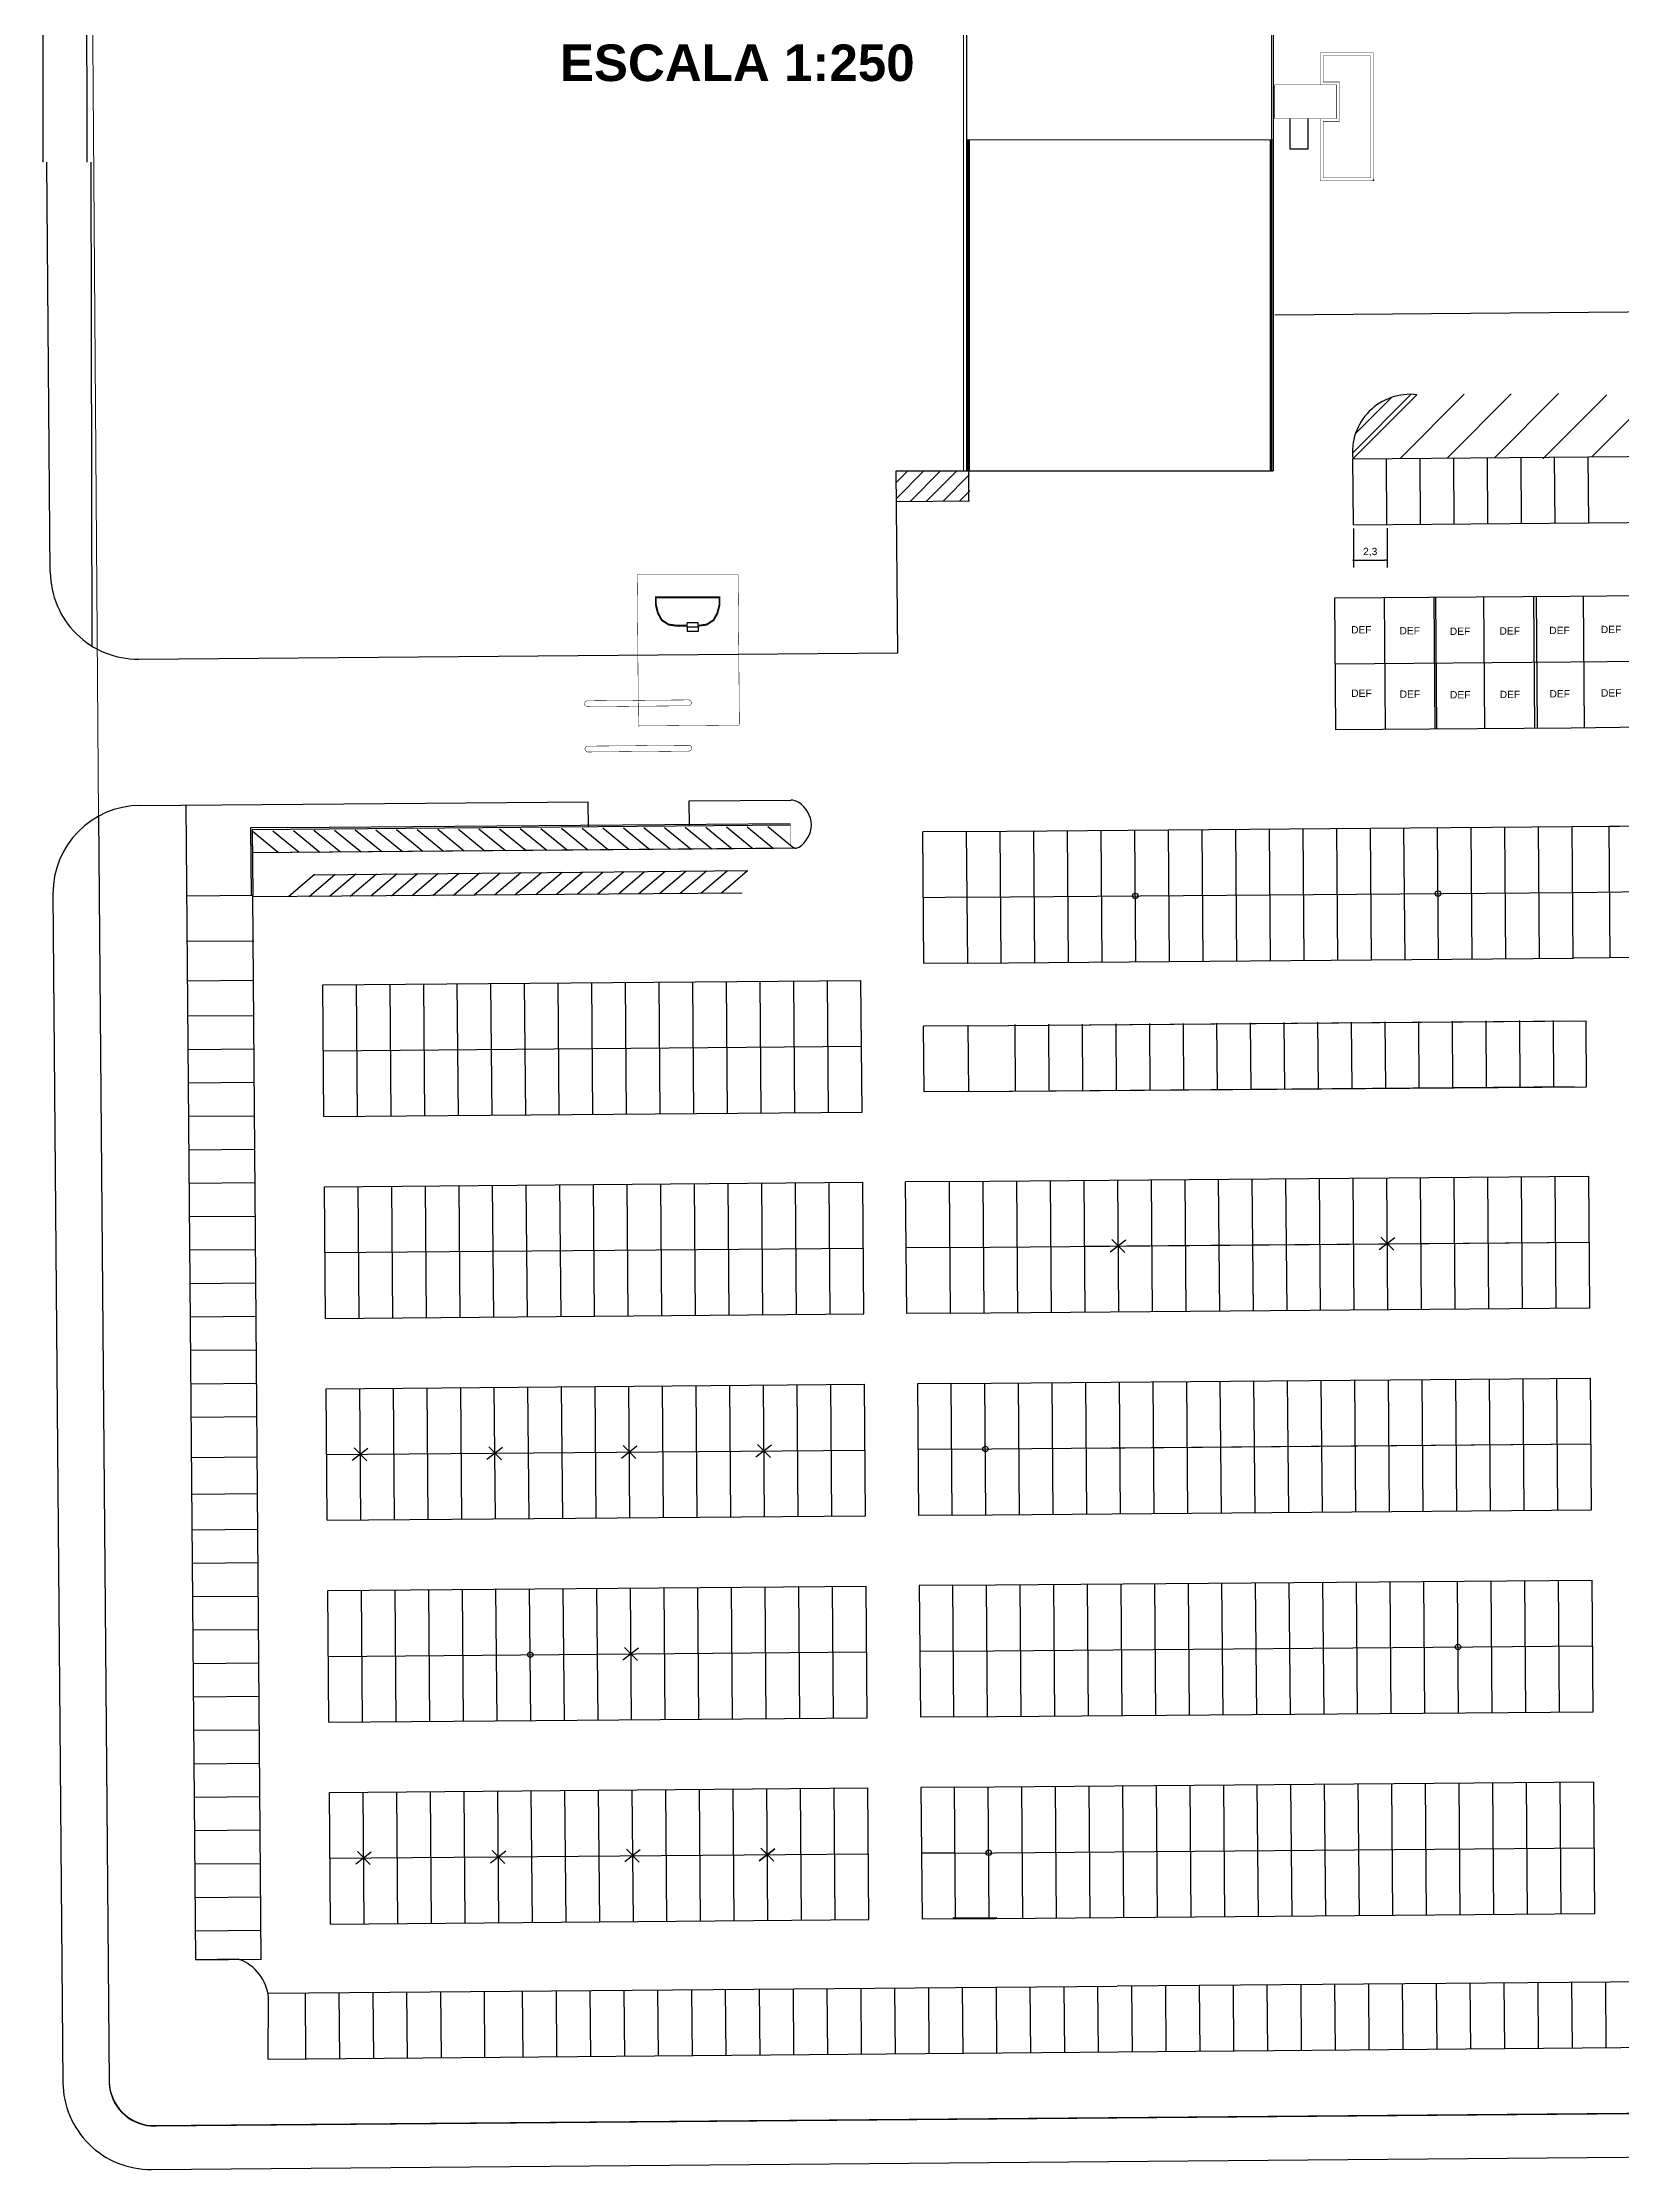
# Model space of a CAD drawing. Header units: metres. Extents: x -331 to 2982, y 362 to 2539.
# Drawn here: x 735.4 to 843.4, y 757.8 to 903.2 of the extents above; entities that cross this region are included whole.
import ezdxf

# ---------------------------------------------------------------- set-up
doc = ezdxf.new("R2010")
doc.units = ezdxf.units.M
doc.layers.get('0').update_dxf_attribs({"color": 251})
doc.layers.get('Defpoints').update_dxf_attribs({"color": 251})
doc.layers.add('Pis', color=251, linetype='Continuous')
doc.styles.get("Standard").update_dxf_attribs({"font": 'arial.ttf', "height": 0.3})
doc.styles.add('X3G_ENTITY_14214402', font='arialbd.ttf', dxfattribs={"height": 2.5})
doc.dimstyles.new('1_100', dxfattribs={"dimtxt": 0.25, "dimasz": 0.15, "dimexe": 0.5, "dimexo": 0.25, "dimgap": 0.25, "dimtad": 1, "dimtxsty": 'Standard', "dimblk": 'DOT', "dimcen": 0.15, "dimadec": 0, "dimazin": 0, "dimtfac": 1, "dimtmove": 0, "dimatfit": 3, "dimfxl": 1, "dimarcsym": 0})
pattern_1 = [(45, (-396.0037, 7.7867), (-0.561266, 0.561266), [])]

# ---------------------------------------------------------------- blocks, each defined once
blk = doc.blocks.new('SIMB5')
at = {"color": 0}
blk.add_point((0, 0), dxfattribs=at)
for tag in ['COTA', 'PONTO', 'DESC']:
    blk.add_attdef(tag, (0, 0), '', height=1)
blk = doc.blocks.new('_Dot')
at = {"color": 0, "linetype": 'ByBlock', "lineweight": -2}
blk.add_line((-0.5, 0), (-1, 0), dxfattribs=at)
at = {"color": 0, "linetype": 'ByBlock', "const_width": 0.5}
blk.add_lwpolyline([(-0.25, 0, 1), (0.25, 0, 1)], format="xyb", close=True, dxfattribs=at)
blk = doc.blocks.new('*D205')
at = {"layer": 'Defpoints', "color": 0, "transparency": 16777216}
for p in [(825.03, 870.25), (827.33, 870.27), (827.33, 867.83)]:
    blk.add_point(p, dxfattribs=at)
at = {"layer": 'Pis', "color": 0, "lineweight": -2, "transparency": 16777216}
for p, q in [((825.03, 870), (825.03, 867.33)), ((827.33, 870.02), (827.33, 867.33)), ((825.18, 867.83), (827.18, 867.83))]:
    blk.add_line(p, q, dxfattribs=at)
at = {"layer": 'Pis', "color": 0, "lineweight": -2, "transparency": 16777216, "xscale": 0.15, "yscale": 0.15, "zscale": 0.15, "rotation": 180}
blk.add_blockref('_Dot', (825.03, 867.83), dxfattribs=at)
at = {"layer": 'Pis', "color": 0, "lineweight": -2, "transparency": 16777216, "xscale": 0.15, "yscale": 0.15, "zscale": 0.15}
blk.add_blockref('_Dot', (827.33, 867.83), dxfattribs=at)
at = {"layer": 'Pis', "color": 0, "transparency": 16777216, "insert": (826.18, 868.38), "char_height": 0.5, "attachment_point": 5}
blk.add_mtext('2,3', dxfattribs=at)

msp = doc.modelspace()

# ---------------------------------------------------------------- hatches: boundary and pattern name
at = {"layer": 'Pis'}
h = msp.add_hatch(dxfattribs=at)
h.set_pattern_fill('ANSI31', color=256, scale=0.25)
h.set_pattern_definition(pattern_1)
h.paths.add_polyline_path([(829.365, 879.143, 0.4838632), (824.989, 874.751)])
h.paths.add_polyline_path([(883.848, 879.659), (877.798, 879.659), (877.798, 875.197), (879.416, 875.21)])
h.paths.add_polyline_path([(912.287, 875.484, 0.4212793), (909.864, 879.876), (905.487, 875.484)])
h = msp.add_hatch(dxfattribs=at)
h.set_pattern_fill('ANSI31', color=256, scale=0.25)
h.set_pattern_definition(pattern_1)
h.paths.add_polyline_path([(798.804, 871.886), (798.788, 873.934), (796.553, 873.934), (793.777, 873.911), (793.794, 871.844)])

# ---------------------------------------------------------------- linework, layer by layer
at = {"lineweight": 0}
for p, q in [((820.71, 895.926, 0), (820.71, 898.026)), ((821.91, 898.026, 0), (821.91, 895.926, 0)), ((821.91, 895.926, 0), (820.71, 895.926, 0)), ((821.91, 895.926, 0), (820.71, 895.926, 0)), ((821.91, 895.926, 0), (820.71, 895.926, 0))]:
    msp.add_line(p, q, dxfattribs=at)
msp.add_lwpolyline([(738.53, 946.811), (739.233, 850.325), (739.233, 850.325), (739.954, 763.752, 0.3769496), (742.823, 760.776), (890.764, 762.008, 0.3762131), (924.793, 803.353), (923.977, 997.797, 0.4142217)], format="xyb", dxfattribs=at)
msp.add_lwpolyline([(798.369, 906.076), (798.369, 873.934), (819.434, 873.934), (819.434, 906.076)], dxfattribs=at)
at = {"layer": 'Pis'}
for p, q in [((735.406, 925.584), (735.43, 899.936)), ((738.286, 925.585), (738.425, 900.049)), ((798.569, 904.286), (798.569, 873.934)), ((819.539, 904.286), (819.539, 873.934)), ((738.425, 900.049), (738.425, 900.049)), ((738.425, 900.049), (738.433, 895.048)), ((735.43, 899.936), (735.433, 895.048)), ((820.71, 895.926, 0), (820.71, 898.026)), ((821.91, 898.026, 0), (821.91, 895.926, 0)), ((798.669, 896.544), (798.669, 873.934)), ((798.669, 896.544), (798.669, 873.934)), ((798.669, 896.544), (798.669, 873.934)), ((798.769, 896.544), (798.769, 873.934)), ((798.769, 896.544), (798.769, 873.934)), ((798.769, 896.544), (798.769, 873.934)), ((819.339, 896.564), (819.339, 873.934)), ((819.339, 896.564), (819.339, 873.934)), ((819.339, 896.564), (819.339, 873.934)), ((819.439, 896.564), (819.439, 873.934)), ((819.439, 896.564), (819.439, 873.934)), ((819.439, 896.564), (819.439, 873.934)), ((821.91, 895.926, 0), (820.71, 895.926, 0)), ((821.91, 895.926, 0), (820.71, 895.926, 0)), ((821.91, 895.926, 0), (820.71, 895.926, 0)), ((735.938, 867.014), (735.704, 895.048)), ((735.938, 867.014), (735.704, 895.048)), ((738.792, 861.955), (738.722, 895.048)), ((738.792, 861.955), (738.722, 895.048)), ((819.65, 884.603), (919.704, 885.436)), ((819.65, 884.603), (919.704, 885.436)), ((824.989, 874.751), (829.365, 879.143)), ((828.215, 874.778), (832.592, 879.17)), ((831.442, 874.805), (835.819, 879.196)), ((834.669, 874.832), (839.046, 879.223)), ((837.989, 874.751), (842.365, 879.143)), ((841.324, 874.887), (845.701, 879.279)), ((793.77, 873.911), (798.769, 873.953)), ((793.881, 861.497), (793.777, 873.934)), ((793.777, 873.934), (819.539, 873.934)), ((793.881, 861.497), (793.777, 873.934)), ((793.777, 873.934), (819.539, 873.934)), ((798.742, 871.874), (798.742, 873.957)), ((824.989, 874.751), (861.787, 875.058)), ((825.026, 870.251), (824.989, 874.751)), ((824.989, 873.691), (824.989, 874.751)), ((827.326, 870.27), (827.289, 874.77)), ((829.626, 870.29), (829.588, 874.789)), ((831.926, 870.309), (831.888, 874.809)), ((834.226, 870.328), (834.188, 874.828)), ((836.526, 870.347), (836.488, 874.847)), ((838.826, 870.366), (838.788, 874.866)), ((841.126, 870.385), (841.088, 874.885)), ((793.787, 871.844), (798.787, 871.886)), ((825.026, 870.251), (861.825, 870.558)), ((823.756, 865.246), (839.855, 865.38)), ((823.756, 865.246), (839.855, 865.38)), ((823.826, 856.232), (823.756, 865.246)), ((823.826, 856.232), (823.756, 865.246)), ((827.225, 856.258), (827.156, 865.272)), ((830.625, 856.284), (830.556, 865.299)), ((830.725, 856.285), (830.656, 865.289)), ((834.025, 856.31), (833.956, 865.325)), ((837.425, 856.337), (837.355, 865.351)), ((837.625, 856.338), (837.556, 865.342)), ((839.855, 865.38), (844.85, 865.422)), ((839.855, 865.38), (844.85, 865.422)), ((840.825, 856.363), (840.755, 865.378)), ((780.239, 863.549), (779.489, 863.549)), ((779.489, 863.373), (779.489, 863.549)), ((780.239, 863.549), (779.489, 863.549)), ((779.489, 863.373), (779.489, 863.549)), ((779.489, 863.249), (779.489, 863.323)), ((779.489, 863.249), (779.489, 863.323)), ((780.239, 863.249), (779.489, 863.249)), ((780.239, 863.249), (779.489, 863.249)), ((779.489, 863.249), (779.489, 862.949)), ((780.239, 863.249), (779.489, 863.249)), ((780.239, 863.249), (779.489, 863.249)), ((779.489, 863.249), (779.489, 862.949)), ((780.239, 862.949), (779.489, 862.949)), ((780.239, 862.949), (779.489, 862.949)), ((780.239, 863.373), (780.239, 863.549)), ((780.239, 863.373), (780.239, 863.549)), ((780.239, 863.249), (780.239, 863.323)), ((780.239, 863.249), (780.239, 863.323)), ((780.239, 863.249), (780.239, 862.949)), ((780.239, 863.249), (780.239, 862.949)), ((741.987, 861.065), (793.881, 861.497)), ((741.987, 861.065), (793.881, 861.497)), ((823.791, 860.746), (839.89, 860.88)), ((823.791, 860.746), (839.89, 860.88)), ((839.89, 860.88), (844.887, 860.922)), ((839.89, 860.88), (844.887, 860.922)), ((823.825, 856.246), (839.925, 856.381)), ((823.825, 856.246), (839.925, 856.381)), ((844.925, 856.422), (839.925, 856.356)), ((844.925, 856.422), (839.925, 856.356)), ((742.071, 851.065), (772.722, 851.32)), ((742.071, 851.065), (772.722, 851.32)), ((745.881, 772.16), (745.223, 851.091)), ((772.736, 849.621), (772.722, 851.32)), ((772.736, 849.621), (772.722, 851.32)), ((779.622, 851.378), (786.566, 851.428)), ((779.622, 851.378), (786.566, 851.428)), ((779.636, 849.679), (779.622, 851.378)), ((779.636, 849.679), (779.622, 851.378)), ((739.233, 850.325), (739.954, 763.752)), ((739.233, 850.325), (739.954, 763.752)), ((752.136, 849.55), (749.636, 849.529)), ((752.136, 849.55), (749.636, 849.529)), ((749.636, 849.529), (749.675, 844.928)), ((749.636, 849.529), (749.675, 844.928)), ((749.737, 849.43), (786.536, 849.736)), ((749.737, 849.43), (786.536, 849.736)), ((749.737, 849.43), (749.775, 844.929)), ((749.737, 849.43), (749.775, 844.929)), ((749.737, 849.33), (751.548, 847.849)), ((749.737, 849.33), (751.548, 847.849)), ((749.737, 849.33), (751.548, 847.849)), ((749.737, 849.33), (751.548, 847.849)), ((751.147, 849.341), (752.958, 847.861)), ((751.147, 849.341), (752.958, 847.861)), ((751.147, 849.341), (752.958, 847.861)), ((751.147, 849.341), (752.958, 847.861)), ((752.136, 849.55), (786.531, 849.836)), ((752.136, 849.55), (786.531, 849.836)), ((752.557, 849.353), (754.368, 847.873)), ((752.557, 849.353), (754.368, 847.873)), ((752.557, 849.353), (754.368, 847.873)), ((752.557, 849.353), (754.368, 847.873)), ((753.966, 849.365), (755.778, 847.885)), ((753.966, 849.365), (755.778, 847.885)), ((753.966, 849.365), (755.778, 847.885)), ((753.966, 849.365), (755.778, 847.885)), ((755.376, 849.377), (757.188, 847.897)), ((755.376, 849.377), (757.188, 847.897)), ((755.376, 849.377), (757.188, 847.897)), ((755.376, 849.377), (757.188, 847.897)), ((756.786, 849.388), (758.598, 847.908)), ((756.786, 849.388), (758.598, 847.908)), ((756.786, 849.388), (758.598, 847.908)), ((756.786, 849.388), (758.598, 847.908)), ((758.196, 849.4), (760.008, 847.92)), ((758.196, 849.4), (760.008, 847.92)), ((758.196, 849.4), (760.008, 847.92)), ((758.196, 849.4), (760.008, 847.92)), ((759.606, 849.412), (761.418, 847.932)), ((759.606, 849.412), (761.418, 847.932)), ((759.606, 849.412), (761.418, 847.932)), ((759.606, 849.412), (761.418, 847.932)), ((761.016, 849.424), (762.828, 847.944)), ((761.016, 849.424), (762.828, 847.944)), ((761.016, 849.424), (762.828, 847.944)), ((761.016, 849.424), (762.828, 847.944)), ((762.426, 849.435), (764.238, 847.955)), ((762.426, 849.435), (764.238, 847.955)), ((762.426, 849.435), (764.238, 847.955)), ((762.426, 849.435), (764.238, 847.955)), ((763.836, 849.447), (765.648, 847.967)), ((763.836, 849.447), (765.648, 847.967)), ((763.836, 849.447), (765.648, 847.967)), ((763.836, 849.447), (765.648, 847.967)), ((765.246, 849.459), (767.058, 847.979)), ((765.246, 849.459), (767.058, 847.979)), ((765.246, 849.459), (767.058, 847.979)), ((765.246, 849.459), (767.058, 847.979)), ((766.656, 849.471), (768.468, 847.991)), ((766.656, 849.471), (768.468, 847.991)), ((766.656, 849.471), (768.468, 847.991)), ((766.656, 849.471), (768.468, 847.991)), ((768.066, 849.483), (769.878, 848.002)), ((768.066, 849.483), (769.878, 848.002)), ((768.066, 849.483), (769.878, 848.002)), ((768.066, 849.483), (769.878, 848.002)), ((769.476, 849.494), (771.288, 848.014)), ((769.476, 849.494), (771.288, 848.014)), ((769.476, 849.494), (771.288, 848.014)), ((769.476, 849.494), (771.288, 848.014)), ((770.886, 849.506), (772.698, 848.026)), ((770.886, 849.506), (772.698, 848.026)), ((770.886, 849.506), (772.698, 848.026)), ((770.886, 849.506), (772.698, 848.026)), ((772.296, 849.518), (774.108, 848.038)), ((772.296, 849.518), (774.108, 848.038)), ((772.296, 849.518), (774.108, 848.038)), ((772.296, 849.518), (774.108, 848.038)), ((773.706, 849.53), (775.518, 848.049)), ((773.706, 849.53), (775.518, 848.049)), ((773.706, 849.53), (775.518, 848.049)), ((773.706, 849.53), (775.518, 848.049)), ((775.116, 849.541), (776.928, 848.061)), ((775.116, 849.541), (776.928, 848.061)), ((775.116, 849.541), (776.928, 848.061)), ((775.116, 849.541), (776.928, 848.061)), ((776.526, 849.553), (778.338, 848.073)), ((776.526, 849.553), (778.338, 848.073)), ((776.526, 849.553), (778.338, 848.073)), ((776.526, 849.553), (778.338, 848.073)), ((777.936, 849.565), (779.747, 848.085)), ((777.936, 849.565), (779.747, 848.085)), ((777.936, 849.565), (779.747, 848.085)), ((777.936, 849.565), (779.747, 848.085)), ((779.346, 849.577), (781.157, 848.096)), ((779.346, 849.577), (781.157, 848.096)), ((779.346, 849.577), (781.157, 848.096)), ((779.346, 849.577), (781.157, 848.096)), ((780.756, 849.588), (782.567, 848.108)), ((780.756, 849.588), (782.567, 848.108)), ((780.756, 849.588), (782.567, 848.108)), ((780.756, 849.588), (782.567, 848.108)), ((782.166, 849.6), (783.977, 848.12)), ((782.166, 849.6), (783.977, 848.12)), ((782.166, 849.6), (783.977, 848.12)), ((782.166, 849.6), (783.977, 848.12)), ((783.575, 849.612), (785.387, 848.132)), ((783.575, 849.612), (785.387, 848.132)), ((783.575, 849.612), (785.387, 848.132)), ((783.575, 849.612), (785.387, 848.132)), ((784.985, 849.624), (786.547, 848.349)), ((784.985, 849.624), (786.547, 848.349)), ((798.588, 849.286), (795.588, 849.261)), ((798.588, 849.286), (795.588, 849.261)), ((795.658, 840.261), (795.588, 849.261)), ((795.658, 840.261), (795.588, 849.261)), ((798.588, 849.286), (839.987, 849.625)), ((798.588, 849.286), (839.987, 849.625)), ((798.658, 840.286), (798.588, 849.286)), ((798.658, 840.286), (798.588, 849.286)), ((800.958, 840.305), (800.888, 849.302)), ((800.958, 840.305), (800.888, 849.302)), ((803.257, 840.324), (803.188, 849.32)), ((803.257, 840.324), (803.188, 849.32)), ((805.557, 840.334), (805.488, 849.338)), ((805.557, 840.334), (805.488, 849.338)), ((807.857, 840.352), (807.788, 849.356)), ((807.857, 840.352), (807.788, 849.356)), ((810.157, 840.37), (810.088, 849.373)), ((810.157, 840.37), (810.088, 849.373)), ((812.457, 840.388), (812.388, 849.391)), ((812.457, 840.388), (812.388, 849.391)), ((814.757, 840.405), (814.687, 849.409)), ((814.757, 840.405), (814.687, 849.409)), ((817.057, 840.423), (816.987, 849.427)), ((817.057, 840.423), (816.987, 849.427)), ((819.357, 840.441), (819.287, 849.445)), ((819.357, 840.441), (819.287, 849.445)), ((821.657, 840.459), (821.587, 849.462)), ((821.657, 840.459), (821.587, 849.462)), ((823.957, 840.477), (823.887, 849.48)), ((823.957, 840.477), (823.887, 849.48)), ((826.257, 840.494), (826.187, 849.498)), ((826.257, 840.494), (826.187, 849.498)), ((828.557, 840.512), (828.487, 849.516)), ((828.557, 840.512), (828.487, 849.516)), ((830.857, 840.53), (830.787, 849.554)), ((830.857, 840.53), (830.787, 849.554)), ((830.857, 840.53), (830.787, 849.534)), ((830.857, 840.53), (830.787, 849.534)), ((833.157, 840.548), (833.087, 849.572)), ((833.157, 840.548), (833.087, 849.572)), ((835.457, 840.566), (835.387, 849.59)), ((835.457, 840.566), (835.387, 849.59)), ((837.756, 840.583), (837.687, 849.608)), ((837.756, 840.583), (837.687, 849.608)), ((839.987, 849.625), (856.486, 849.761)), ((839.987, 849.625), (844.981, 849.672)), ((840.056, 840.601), (839.987, 849.625)), ((840.056, 840.601), (839.987, 849.625)), ((842.484, 849.649), (842.569, 840.649)), ((842.484, 849.649), (842.569, 840.649)), ((786.805, 848.138), (749.747, 847.834)), ((786.805, 848.138), (749.747, 847.834)), ((785.391, 848.126), (749.747, 847.834)), ((785.391, 848.126), (749.747, 847.834)), ((786.547, 848.349), (786.805, 848.138)), ((786.547, 848.349), (786.805, 848.138)), ((786.859, 848.139), (786.805, 848.138)), ((786.859, 848.139), (786.805, 848.138)), ((752.216, 844.838), (754.004, 846.363)), ((752.216, 844.838), (754.004, 846.363)), ((752.216, 844.838), (754.004, 846.363)), ((752.216, 844.838), (754.004, 846.363)), ((753.626, 844.85), (755.413, 846.375)), ((753.626, 844.85), (755.413, 846.375)), ((753.626, 844.85), (755.413, 846.375)), ((753.626, 844.85), (755.413, 846.375)), ((754.002, 846.33), (783.612, 846.61)), ((755.036, 844.862), (756.823, 846.387)), ((755.036, 844.862), (756.823, 846.387)), ((755.036, 844.862), (756.823, 846.387)), ((755.036, 844.862), (756.823, 846.387)), ((756.446, 844.873), (758.233, 846.398)), ((756.446, 844.873), (758.233, 846.398)), ((756.446, 844.873), (758.233, 846.398)), ((756.446, 844.873), (758.233, 846.398)), ((757.856, 844.885), (759.643, 846.41)), ((757.856, 844.885), (759.643, 846.41)), ((757.856, 844.885), (759.643, 846.41)), ((757.856, 844.885), (759.643, 846.41)), ((759.266, 844.897), (761.053, 846.422)), ((759.266, 844.897), (761.053, 846.422)), ((759.266, 844.897), (761.053, 846.422)), ((759.266, 844.897), (761.053, 846.422)), ((760.676, 844.909), (762.463, 846.434)), ((760.676, 844.909), (762.463, 846.434)), ((760.676, 844.909), (762.463, 846.434)), ((760.676, 844.909), (762.463, 846.434)), ((762.086, 844.92), (763.873, 846.445)), ((762.086, 844.92), (763.873, 846.445)), ((762.086, 844.92), (763.873, 846.445)), ((762.086, 844.92), (763.873, 846.445)), ((763.496, 844.932), (765.283, 846.457)), ((763.496, 844.932), (765.283, 846.457)), ((763.496, 844.932), (765.283, 846.457)), ((763.496, 844.932), (765.283, 846.457)), ((764.906, 844.944), (766.693, 846.469)), ((764.906, 844.944), (766.693, 846.469)), ((764.906, 844.944), (766.693, 846.469)), ((764.906, 844.944), (766.693, 846.469)), ((766.316, 844.956), (768.103, 846.481)), ((766.316, 844.956), (768.103, 846.481)), ((766.316, 844.956), (768.103, 846.481)), ((766.316, 844.956), (768.103, 846.481)), ((767.726, 844.968), (769.513, 846.492)), ((767.726, 844.968), (769.513, 846.492)), ((767.726, 844.968), (769.513, 846.492)), ((767.726, 844.968), (769.513, 846.492)), ((769.136, 844.979), (770.923, 846.504)), ((769.136, 844.979), (770.923, 846.504)), ((769.136, 844.979), (770.923, 846.504)), ((769.136, 844.979), (770.923, 846.504)), ((770.546, 844.991), (772.333, 846.516)), ((770.546, 844.991), (772.333, 846.516)), ((770.546, 844.991), (772.333, 846.516)), ((770.546, 844.991), (772.333, 846.516)), ((771.955, 845.003), (773.743, 846.528)), ((771.955, 845.003), (773.743, 846.528)), ((771.955, 845.003), (773.743, 846.528)), ((771.955, 845.003), (773.743, 846.528)), ((773.365, 845.015), (775.153, 846.539)), ((773.365, 845.015), (775.153, 846.539)), ((773.365, 845.015), (775.153, 846.539)), ((773.365, 845.015), (775.153, 846.539)), ((774.775, 845.026), (776.563, 846.551)), ((774.775, 845.026), (776.563, 846.551)), ((774.775, 845.026), (776.563, 846.551)), ((774.775, 845.026), (776.563, 846.551)), ((776.185, 845.038), (777.973, 846.563)), ((776.185, 845.038), (777.973, 846.563)), ((776.185, 845.038), (777.973, 846.563)), ((776.185, 845.038), (777.973, 846.563)), ((777.595, 845.05), (779.383, 846.575)), ((777.595, 845.05), (779.383, 846.575)), ((777.595, 845.05), (779.383, 846.575)), ((777.595, 845.05), (779.383, 846.575)), ((779.005, 845.062), (780.793, 846.587)), ((779.005, 845.062), (780.793, 846.587)), ((779.005, 845.062), (780.793, 846.587)), ((779.005, 845.062), (780.793, 846.587)), ((780.415, 845.073), (782.203, 846.598)), ((780.415, 845.073), (782.203, 846.598)), ((780.415, 845.073), (782.203, 846.598)), ((780.415, 845.073), (782.203, 846.598)), ((781.825, 845.085), (783.612, 846.61)), ((781.825, 845.085), (783.612, 846.61)), ((781.825, 845.085), (783.612, 846.61)), ((781.825, 845.085), (783.612, 846.61)), ((736.121, 845.015), (736.798, 763.778)), ((736.121, 845.015), (736.798, 763.778)), ((745.275, 844.892), (749.775, 844.93)), ((745.275, 844.892), (749.775, 844.93)), ((749.774, 844.83), (783.235, 845.097)), ((750.365, 772.197), (749.775, 844.929)), ((798.623, 844.786), (795.623, 844.761)), ((798.623, 844.786), (795.623, 844.761)), ((798.623, 844.786), (840.021, 845.125)), ((798.623, 844.786), (840.021, 845.125)), ((840.021, 845.125), (845.021, 845.173)), ((840.021, 845.125), (845.021, 845.173)), ((745.331, 841.779), (749.842, 841.816)), ((798.658, 840.286), (840.056, 840.626)), ((798.658, 840.286), (840.056, 840.626)), ((845.056, 840.673), (840.056, 840.626)), ((845.056, 840.673), (840.056, 840.626)), ((745.313, 839.074), (749.813, 839.112)), ((754.565, 838.798), (791.364, 839.105)), ((766.14, 829.895), (766.065, 838.894)), ((768.439, 829.914), (768.364, 838.913)), ((770.739, 829.933), (770.664, 838.933)), ((773.039, 829.952), (772.964, 838.952)), ((775.339, 829.971), (775.264, 838.971)), ((777.639, 829.99), (777.564, 838.99)), ((779.939, 830.01), (779.864, 839.009)), ((782.239, 830.029), (782.164, 839.028)), ((784.539, 830.048), (784.464, 839.048)), ((786.839, 830.067), (786.764, 839.067)), ((789.139, 830.086), (789.064, 839.086)), ((791.439, 830.105), (791.364, 839.105)), ((798.658, 840.286), (795.658, 840.261)), ((798.658, 840.286), (795.658, 840.261)), ((754.64, 829.799), (754.565, 838.798)), ((756.94, 829.818), (756.865, 838.818)), ((759.24, 829.837), (759.165, 838.837)), ((761.54, 829.856), (761.465, 838.856)), ((763.84, 829.875), (763.765, 838.875)), ((745.332, 836.673), (749.832, 836.71)), ((798.639, 836.006), (795.639, 835.981)), ((795.674, 831.481), (795.639, 835.981)), ((798.695, 836.004), (795.695, 835.979)), ((798.639, 836.006), (840.934, 836.345)), ((798.695, 836.004), (840.092, 836.344)), ((798.73, 831.504), (798.695, 836.004)), ((801.937, 831.576), (801.902, 836.085)), ((804.237, 831.594), (804.202, 836.104)), ((806.537, 831.611), (806.502, 836.123)), ((806.537, 831.603), (806.502, 836.111)), ((808.837, 831.621), (808.802, 836.13)), ((811.137, 831.639), (811.102, 836.149)), ((813.437, 831.657), (813.402, 836.168)), ((815.737, 831.674), (815.702, 836.187)), ((818.037, 831.692), (818.002, 836.206)), ((820.337, 831.71), (820.302, 836.225)), ((822.637, 831.728), (822.602, 836.243)), ((824.937, 831.746), (824.902, 836.262)), ((827.236, 831.763), (827.202, 836.281)), ((829.536, 831.781), (829.501, 836.3)), ((831.836, 831.799), (831.801, 836.319)), ((831.836, 831.799), (831.801, 836.319)), ((834.136, 831.817), (834.101, 836.338)), ((836.436, 831.835), (836.401, 836.357)), ((838.736, 831.852), (838.701, 836.376)), ((840.971, 831.821), (840.934, 836.321)), ((754.602, 834.299), (791.401, 834.605)), ((745.351, 834.388), (749.851, 834.425)), ((745.37, 832.103), (749.87, 832.14)), ((798.674, 831.506), (840.971, 831.821)), ((798.73, 831.504), (840.129, 831.844)), ((798.674, 831.506), (795.674, 831.481)), ((798.689, 831.513), (795.689, 831.488)), ((798.73, 831.504), (795.73, 831.479)), ((745.389, 829.818), (749.889, 829.855)), ((754.64, 829.799), (791.439, 830.105)), ((745.408, 827.533), (749.908, 827.57)), ((745.427, 825.248), (749.927, 825.286)), ((754.68, 824.999), (791.479, 825.306)), ((754.755, 815.999), (754.68, 824.999)), ((757.055, 816.018), (756.98, 825.018)), ((759.355, 816.038), (759.28, 825.037)), ((761.655, 816.057), (761.58, 825.056)), ((763.955, 816.076), (763.88, 825.076)), ((766.254, 816.095), (766.18, 825.095)), ((768.554, 816.114), (768.479, 825.114)), ((770.854, 816.133), (770.779, 825.133)), ((773.154, 816.153), (773.079, 825.152)), ((775.454, 816.172), (775.379, 825.171)), ((777.754, 816.191), (777.679, 825.191)), ((780.054, 816.21), (779.979, 825.21)), ((782.354, 816.229), (782.279, 825.229)), ((784.654, 816.248), (784.579, 825.248)), ((786.954, 816.267), (786.879, 825.267)), ((789.254, 816.287), (789.179, 825.286)), ((791.554, 816.306), (791.479, 825.306)), ((797.416, 825.355), (794.416, 825.33)), ((794.491, 816.33), (794.416, 825.33)), ((797.416, 825.355), (841.115, 825.719)), ((797.491, 816.355), (797.416, 825.355)), ((799.791, 816.374), (799.716, 825.374)), ((802.091, 816.394), (802.016, 825.393)), ((804.391, 816.413), (804.316, 825.412)), ((806.691, 816.432), (806.616, 825.432)), ((808.991, 816.451), (808.916, 825.451)), ((811.291, 816.47), (811.216, 825.47)), ((813.591, 816.489), (813.516, 825.489)), ((815.891, 816.509), (815.816, 825.508)), ((818.19, 816.528), (818.115, 825.527)), ((820.49, 816.547), (820.415, 825.547)), ((822.79, 816.566), (822.715, 825.566)), ((825.09, 816.585), (825.015, 825.585)), ((827.39, 816.604), (827.315, 825.604)), ((829.69, 816.624), (829.615, 825.623)), ((831.99, 816.643), (831.915, 825.642)), ((834.29, 816.662), (834.215, 825.662)), ((836.59, 816.681), (836.515, 825.681)), ((838.89, 816.7), (838.815, 825.7)), ((841.19, 816.719), (841.115, 825.719)), ((745.446, 822.963), (749.946, 823.001)), ((827.857, 821.504), (826.796, 820.682)), ((826.912, 821.552), (827.789, 820.661)), ((745.465, 820.678), (749.965, 820.716)), ((754.717, 820.499), (791.516, 820.806)), ((797.454, 820.855), (794.454, 820.83)), ((797.454, 820.855), (841.152, 821.219)), ((806.653, 820.932), (841.152, 821.219)), ((809.463, 821.347), (808.403, 820.524)), ((808.519, 821.395), (809.395, 820.504)), ((745.484, 818.393), (749.984, 818.431)), ((745.503, 816.108), (750.003, 816.146)), ((754.755, 815.999), (791.554, 816.306)), ((797.491, 816.355), (794.491, 816.33)), ((797.491, 816.355), (841.19, 816.719)), ((745.522, 813.823), (750.022, 813.861)), ((745.541, 811.538), (750.041, 811.576)), ((754.795, 811.199), (791.594, 811.506)), ((764.07, 802.276), (763.995, 811.276)), ((766.369, 802.296), (766.294, 811.295)), ((768.669, 802.315), (768.594, 811.314)), ((770.969, 802.334), (770.894, 811.334)), ((773.269, 802.353), (773.194, 811.353)), ((775.569, 802.372), (775.494, 811.372)), ((777.869, 802.391), (777.794, 811.391)), ((780.169, 802.41), (780.094, 811.41)), ((782.469, 802.43), (782.394, 811.429)), ((784.769, 802.449), (784.694, 811.448)), ((787.069, 802.468), (786.994, 811.468)), ((789.369, 802.487), (789.294, 811.487)), ((791.669, 802.506), (791.594, 811.506)), ((797.531, 811.555), (795.231, 811.536)), ((795.231, 811.536), (795.306, 802.537)), ((797.531, 811.555), (841.23, 811.92)), ((797.606, 802.556), (797.531, 811.555)), ((799.906, 802.575), (799.831, 811.575)), ((802.206, 802.594), (802.131, 811.594)), ((804.506, 802.613), (804.431, 811.613)), ((806.806, 802.632), (806.731, 811.632)), ((809.106, 802.652), (809.031, 811.651)), ((811.406, 802.671), (811.331, 811.67)), ((813.706, 802.69), (813.631, 811.69)), ((816.005, 802.709), (815.931, 811.709)), ((818.305, 802.728), (818.23, 811.728)), ((820.605, 802.747), (820.53, 811.747)), ((822.905, 802.767), (822.83, 811.766)), ((825.205, 802.786), (825.13, 811.785)), ((827.505, 802.805), (827.43, 811.805)), ((829.805, 802.824), (829.73, 811.824)), ((832.105, 802.843), (832.03, 811.843)), ((834.405, 802.862), (834.33, 811.862)), ((836.705, 802.882), (836.63, 811.881)), ((839.005, 802.901), (838.93, 811.9)), ((841.305, 802.92), (841.23, 811.92)), ((754.87, 802.2), (754.795, 811.199)), ((757.17, 802.219), (757.095, 811.219)), ((759.47, 802.238), (759.395, 811.238)), ((761.77, 802.257), (761.695, 811.257)), ((745.56, 809.254), (750.06, 809.291)), ((754.832, 806.7), (791.631, 807.006)), ((757.647, 807.102), (756.586, 806.28)), ((756.702, 807.15), (757.579, 806.259)), ((766.852, 807.18), (765.792, 806.358)), ((765.908, 807.229), (766.784, 806.337)), ((776.04, 807.259), (774.98, 806.437)), ((775.096, 807.308), (775.972, 806.416)), ((785.24, 807.336), (784.179, 806.514)), ((784.295, 807.384), (785.172, 806.493)), ((797.569, 807.056), (795.269, 807.036)), ((797.569, 807.056), (841.267, 807.42)), ((806.768, 807.132), (841.267, 807.42)), ((745.579, 806.503), (750.079, 806.54)), ((745.617, 803.991), (750.117, 804.028)), ((797.606, 802.556), (795.306, 802.537)), ((797.606, 802.556), (841.305, 802.92)), ((745.623, 801.558), (750.123, 801.596)), ((754.87, 802.2), (791.669, 802.506)), ((745.642, 799.273), (750.142, 799.311)), ((745.661, 796.989), (750.161, 797.026)), ((754.91, 797.4), (791.709, 797.706)), ((754.985, 788.4), (754.91, 797.4)), ((757.285, 788.419), (757.21, 797.419)), ((759.585, 788.438), (759.51, 797.438)), ((761.885, 788.458), (761.81, 797.457)), ((764.185, 788.477), (764.11, 797.477)), ((766.484, 788.496), (766.409, 797.496)), ((768.784, 788.515), (768.709, 797.515)), ((771.084, 788.534), (771.009, 797.534)), ((773.384, 788.553), (773.309, 797.553)), ((775.684, 788.573), (775.609, 797.572)), ((777.984, 788.592), (777.909, 797.591)), ((780.284, 788.611), (780.209, 797.611)), ((782.584, 788.63), (782.509, 797.63)), ((784.884, 788.649), (784.809, 797.649)), ((787.184, 788.668), (787.109, 797.668)), ((789.484, 788.688), (789.409, 797.687)), ((791.784, 788.707), (791.709, 797.706)), ((797.646, 797.756), (795.346, 797.737)), ((795.346, 797.737), (795.421, 788.737)), ((797.646, 797.756), (841.345, 798.12)), ((797.721, 788.756), (797.646, 797.756)), ((800.021, 788.775), (799.946, 797.775)), ((802.321, 788.795), (802.246, 797.794)), ((804.621, 788.814), (804.546, 797.813)), ((806.921, 788.833), (806.846, 797.833)), ((809.221, 788.852), (809.146, 797.852)), ((811.521, 788.871), (811.446, 797.871)), ((813.821, 788.89), (813.746, 797.89)), ((816.12, 788.91), (816.045, 797.909)), ((818.42, 788.929), (818.345, 797.928)), ((820.72, 788.948), (820.645, 797.948)), ((823.02, 788.967), (822.945, 797.967)), ((825.32, 788.986), (825.245, 797.986)), ((827.62, 789.005), (827.545, 798.005)), ((829.92, 789.025), (829.845, 798.024)), ((832.22, 789.044), (832.145, 798.043)), ((834.52, 789.063), (834.445, 798.063)), ((836.82, 789.082), (836.745, 798.082)), ((839.12, 789.101), (839.045, 798.101)), ((841.42, 789.12), (841.345, 798.12)), ((745.68, 794.704), (750.18, 794.741)), ((745.699, 792.419), (750.199, 792.456)), ((754.947, 792.9), (791.746, 793.207)), ((776.142, 793.462), (775.082, 792.64)), ((775.198, 793.51), (776.074, 792.619)), ((797.684, 793.256), (795.384, 793.237)), ((797.684, 793.256), (841.382, 793.62)), ((745.718, 790.134), (750.218, 790.171)), ((754.985, 788.4), (791.784, 788.707)), ((797.721, 788.756), (795.421, 788.737)), ((797.721, 788.756), (841.42, 789.12)), ((745.737, 787.849), (750.237, 787.886)), ((745.756, 785.564), (750.256, 785.601)), ((755.025, 783.6), (791.824, 783.907)), ((759.7, 774.639), (759.625, 783.639)), ((762, 774.658), (761.925, 783.658)), ((764.3, 774.677), (764.225, 783.677)), ((766.599, 774.696), (766.524, 783.696)), ((768.899, 774.716), (768.824, 783.715)), ((771.199, 774.735), (771.124, 783.734)), ((773.499, 774.754), (773.424, 783.754)), ((775.799, 774.773), (775.724, 783.773)), ((778.099, 774.792), (778.024, 783.792)), ((780.399, 774.811), (780.324, 783.811)), ((782.699, 774.831), (782.624, 783.83)), ((784.999, 774.85), (784.924, 783.849)), ((787.299, 774.869), (787.224, 783.869)), ((789.599, 774.888), (789.524, 783.888)), ((791.899, 774.907), (791.824, 783.907)), ((797.761, 783.956), (795.461, 783.937)), ((795.461, 783.937), (795.536, 774.938)), ((797.761, 783.956), (841.46, 784.321)), ((797.836, 774.957), (797.761, 783.956)), ((797.836, 774.957), (797.761, 783.956)), ((800.136, 774.976), (800.061, 783.976)), ((802.436, 774.995), (802.361, 783.995)), ((804.736, 775.014), (804.661, 784.014)), ((807.036, 775.033), (806.961, 784.033)), ((809.336, 775.053), (809.261, 784.052)), ((811.636, 775.072), (811.561, 784.071)), ((813.936, 775.091), (813.861, 784.091)), ((816.235, 775.11), (816.16, 784.11)), ((818.535, 775.129), (818.46, 784.129)), ((820.835, 775.148), (820.76, 784.148)), ((823.135, 775.168), (823.06, 784.167)), ((825.435, 775.187), (825.36, 784.186)), ((827.735, 775.206), (827.66, 784.206)), ((830.035, 775.225), (829.96, 784.225)), ((832.335, 775.244), (832.26, 784.244)), ((834.635, 775.263), (834.56, 784.263)), ((836.935, 775.283), (836.86, 784.282)), ((839.235, 775.302), (839.16, 784.301)), ((841.535, 775.321), (841.46, 784.321)), ((745.775, 783.279), (750.275, 783.317)), ((755.1, 774.601), (755.025, 783.6)), ((757.4, 774.62), (757.325, 783.619)), ((745.795, 780.994), (750.294, 781.032)), ((755.062, 779.1), (791.861, 779.407)), ((757.877, 779.51), (756.817, 778.688)), ((756.933, 779.559), (757.809, 778.667)), ((767.083, 779.589), (766.022, 778.767)), ((766.138, 779.637), (767.015, 778.746)), ((776.27, 779.667), (775.21, 778.845)), ((775.326, 779.716), (776.203, 778.824)), ((785.47, 779.744), (784.41, 778.922)), ((784.41, 778.922), (784.961, 779.35)), ((784.961, 779.35), (784.526, 779.793)), ((784.526, 779.793), (785.402, 778.901)), ((784.961, 779.35), (785.47, 779.744)), ((797.799, 779.457), (795.499, 779.437)), ((797.799, 779.457), (841.497, 779.821)), ((745.814, 778.709), (750.313, 778.747)), ((745.833, 776.424), (750.332, 776.462)), ((797.836, 774.957), (795.536, 774.938)), ((800.646, 775.019), (797.646, 774.994)), ((797.836, 774.957), (841.535, 775.321)), ((745.852, 774.139), (750.351, 774.177)), ((755.1, 774.601), (791.899, 774.907)), ((745.881, 772.16), (750.381, 772.197)), ((748.837, 772.191), (745.881, 772.16)), ((845.378, 770.646), (808.888, 770.351)), ((835.374, 766.063), (835.336, 770.563)), ((837.688, 766.082), (837.65, 770.582)), ((840.002, 766.101), (839.964, 770.601)), ((842.316, 766.121), (842.279, 770.62)), ((750.836, 765.369), (750.861, 769.63)), ((750.863, 769.867), (808.888, 770.351)), ((753.417, 765.388), (753.38, 769.888)), ((755.731, 765.407), (755.694, 769.907)), ((758.046, 765.426), (758.008, 769.926)), ((760.36, 765.446), (760.322, 769.946)), ((762.674, 765.465), (762.636, 769.965)), ((765.657, 765.484), (765.619, 769.984)), ((768.264, 765.504), (768.227, 770.003)), ((770.578, 765.523), (770.541, 770.023)), ((772.892, 765.542), (772.855, 770.042)), ((775.207, 765.561), (775.169, 770.061)), ((777.521, 765.581), (777.483, 770.081)), ((779.835, 765.6), (779.797, 770.1)), ((782.149, 765.619), (782.111, 770.119)), ((784.463, 765.639), (784.426, 770.138)), ((786.777, 765.658), (786.74, 770.158)), ((789.091, 765.677), (789.054, 770.177)), ((791.405, 765.696), (791.368, 770.196)), ((793.72, 765.716), (793.682, 770.216)), ((796.034, 765.735), (795.996, 770.235)), ((798.348, 765.754), (798.31, 770.254)), ((800.662, 765.774), (800.624, 770.273)), ((802.976, 765.793), (802.939, 770.293)), ((805.29, 765.812), (805.253, 770.312)), ((807.604, 765.831), (807.567, 770.331)), ((809.918, 765.851), (809.881, 770.351)), ((812.232, 765.87), (812.195, 770.37)), ((814.547, 765.889), (814.509, 770.389)), ((816.861, 765.909), (816.823, 770.408)), ((819.175, 765.928), (819.137, 770.428)), ((821.489, 765.947), (821.451, 770.447)), ((823.803, 765.966), (823.766, 770.466)), ((826.117, 765.986), (826.08, 770.486)), ((828.431, 766.005), (828.394, 770.505)), ((830.745, 766.024), (830.708, 770.524)), ((833.06, 766.044), (833.022, 770.543)), ((845.951, 766.159), (750.836, 765.353)), ((742.823, 760.828), (890.763, 762.06)), ((742.823, 760.828), (890.763, 762.06)), ((742.848, 757.828), (891.56, 759.067)), ((742.848, 757.828), (891.56, 759.067))]:
    msp.add_line(p, q, dxfattribs=at)
at = {"layer": 'Pis', "extrusion": (0.000301307, 1.08876e-06, 1)}
msp.add_line((819.539, 896.564), (798.569, 896.544), dxfattribs=at)
msp.add_line((819.539, 896.564), (798.569, 896.544), dxfattribs=at)
msp.add_line((819.539, 896.564), (798.569, 896.544), dxfattribs=at)
at = {"layer": 'Pis', "const_width": 0.03}
msp.add_lwpolyline([(738.53, 946.811), (739.233, 850.325), (739.233, 850.325), (739.954, 763.752, 0.3769496), (742.823, 760.776), (890.764, 762.008, 0.3762131), (924.793, 803.353), (923.977, 997.797, 0.4142217)], format="xyb", dxfattribs=at)
for points in [[(798.369, 906.076), (798.369, 873.934), (819.434, 873.934), (819.434, 906.076)], [(779.489, 863.298), (778.765, 863.299), (778.189, 863.382), (777.705, 863.698), (777.427, 864.208), (777.289, 864.777), (777.289, 865.304), (777.289, 865.349), (779.514, 865.349), (781.739, 865.349), (781.739, 865.304), (781.739, 864.777), (781.6, 864.208), (781.322, 863.698), (780.838, 863.382), (780.289, 863.303), (780.289, 863.298), (780.239, 863.298)], [(779.489, 863.298), (778.765, 863.299), (778.189, 863.382), (777.705, 863.698), (777.427, 864.208), (777.289, 864.777), (777.289, 865.304), (777.289, 865.349), (779.514, 865.349), (781.739, 865.349), (781.739, 865.304), (781.739, 864.777), (781.6, 864.208), (781.322, 863.698), (780.838, 863.382), (780.289, 863.303), (780.289, 863.298), (780.239, 863.298)], [(777.314, 864.807), (777.314, 865.274)], [(777.314, 864.807), (777.314, 865.274)], [(777.337, 864.807), (777.337, 865.274)], [(777.337, 864.807), (777.337, 865.274)], [(777.341, 864.807), (777.341, 865.274)], [(777.341, 864.807), (777.341, 865.274)], [(777.364, 865.324), (778.401, 865.324)], [(777.364, 865.324), (778.401, 865.324)], [(777.364, 865.301), (779.514, 865.301), (781.664, 865.301)], [(777.364, 865.301), (779.514, 865.301), (781.664, 865.301)], [(777.364, 865.297), (779.514, 865.297), (781.664, 865.297)], [(777.364, 865.297), (779.514, 865.297), (781.664, 865.297)], [(777.364, 864.807), (777.364, 865.274), (778.401, 865.274)], [(777.364, 864.807), (777.364, 865.274), (778.401, 865.274)], [(779.489, 863.398), (778.773, 863.399), (778.225, 863.478), (777.781, 863.768), (777.521, 864.244), (777.389, 864.789), (777.389, 865.249), (779.514, 865.249), (781.639, 865.249), (781.639, 864.789), (781.506, 864.244), (781.247, 863.768), (780.802, 863.478), (780.251, 863.398), (780.239, 863.398)], [(779.489, 863.398), (778.773, 863.399), (778.225, 863.478), (777.781, 863.768), (777.521, 864.244), (777.389, 864.789), (777.389, 865.249), (779.514, 865.249), (781.639, 865.249), (781.639, 864.789), (781.506, 864.244), (781.247, 863.768), (780.802, 863.478), (780.251, 863.398), (780.239, 863.398)], [(778.451, 865.324), (779.489, 865.324)], [(778.451, 865.324), (779.489, 865.324)], [(778.451, 865.274), (779.489, 865.274)], [(778.451, 865.274), (779.489, 865.274)], [(779.539, 865.324), (780.576, 865.324)], [(779.539, 865.324), (780.576, 865.324)], [(779.539, 865.274), (780.576, 865.274)], [(779.539, 865.274), (780.576, 865.274)], [(780.626, 865.324), (781.664, 865.324)], [(780.626, 865.324), (781.664, 865.324)], [(780.626, 865.274), (781.664, 865.274), (781.664, 864.807)], [(780.626, 865.274), (781.664, 865.274), (781.664, 864.807)], [(781.687, 865.274), (781.687, 864.807)], [(781.687, 865.274), (781.687, 864.807)], [(781.691, 865.274), (781.691, 864.807)], [(781.691, 865.274), (781.691, 864.807)], [(781.714, 865.274), (781.714, 864.807)], [(781.714, 865.274), (781.714, 864.807)], [(777.444, 864.244), (777.32, 864.753)], [(777.444, 864.244), (777.32, 864.753)], [(777.466, 864.25), (777.342, 864.758)], [(777.466, 864.25), (777.342, 864.758)], [(777.47, 864.251), (777.346, 864.759)], [(777.47, 864.251), (777.346, 864.759)], [(777.492, 864.256), (777.369, 864.765)], [(777.492, 864.256), (777.369, 864.765)], [(777.709, 863.743), (777.464, 864.192)], [(777.709, 863.743), (777.464, 864.192)], [(777.729, 863.754), (777.484, 864.203)], [(777.729, 863.754), (777.484, 864.203)], [(777.733, 863.756), (777.488, 864.205)], [(777.733, 863.756), (777.488, 864.205)], [(777.753, 863.767), (777.508, 864.216)], [(777.753, 863.767), (777.508, 864.216)], [(778.173, 863.422), (777.75, 863.699)], [(778.173, 863.422), (777.75, 863.699)], [(778.185, 863.441), (777.762, 863.718)], [(778.185, 863.441), (777.762, 863.718)], [(778.187, 863.445), (777.764, 863.722)], [(778.187, 863.445), (777.764, 863.722)], [(778.2, 863.464), (777.777, 863.741)], [(778.2, 863.464), (777.777, 863.741)], [(781.25, 863.741), (780.827, 863.464)], [(781.25, 863.741), (780.827, 863.464)], [(781.263, 863.722), (780.84, 863.445)], [(781.263, 863.722), (780.84, 863.445)], [(781.265, 863.718), (780.842, 863.441)], [(781.265, 863.718), (780.842, 863.441)], [(781.278, 863.699), (780.855, 863.422)], [(781.278, 863.699), (780.855, 863.422)], [(781.519, 864.216), (781.274, 863.767)], [(781.519, 864.216), (781.274, 863.767)], [(781.54, 864.205), (781.294, 863.756)], [(781.54, 864.205), (781.294, 863.756)], [(781.543, 864.203), (781.298, 863.754)], [(781.543, 864.203), (781.298, 863.754)], [(781.563, 864.192), (781.318, 863.743)], [(781.563, 864.192), (781.318, 863.743)], [(781.658, 864.765), (781.535, 864.256)], [(781.658, 864.765), (781.535, 864.256)], [(781.681, 864.759), (781.557, 864.251)], [(781.681, 864.759), (781.557, 864.251)], [(781.685, 864.758), (781.561, 864.25)], [(781.685, 864.758), (781.561, 864.25)], [(781.707, 864.753), (781.583, 864.244)], [(781.707, 864.753), (781.583, 864.244)], [(778.741, 863.327), (778.227, 863.401)], [(778.741, 863.327), (778.227, 863.401)], [(778.745, 863.354), (778.231, 863.428)], [(778.745, 863.354), (778.231, 863.428)], [(778.744, 863.35), (778.231, 863.424)], [(778.744, 863.35), (778.231, 863.424)], [(778.748, 863.377), (778.235, 863.451)], [(778.748, 863.377), (778.235, 863.451)], [(779.439, 863.373), (778.794, 863.374)], [(779.439, 863.373), (778.794, 863.374)], [(779.439, 863.35), (778.794, 863.351)], [(779.439, 863.35), (778.794, 863.351)], [(779.439, 863.346), (778.794, 863.347)], [(779.439, 863.346), (778.794, 863.347)], [(779.439, 863.323), (778.794, 863.324)], [(779.439, 863.323), (778.794, 863.324)], [(780.793, 863.451), (780.284, 863.378)], [(780.793, 863.451), (780.284, 863.378)], [(780.796, 863.428), (780.288, 863.355)], [(780.796, 863.428), (780.288, 863.355)], [(780.796, 863.424), (780.288, 863.351)], [(780.796, 863.424), (780.288, 863.351)], [(780.8, 863.401), (780.292, 863.328)], [(780.8, 863.401), (780.292, 863.328)], [(786.547, 848.349), (786.536, 849.736)], [(786.547, 848.349), (786.536, 849.736)]]:
    msp.add_lwpolyline(points, dxfattribs=at)
at = {"layer": 'Pis', "extrusion": (6.34961e-05, -0.015334, 0.999882), "const_width": 0.03, "elevation": -13.718}
for points in [[(822.757, 893.659), (826.399, 893.661), (826.399, 902.407), (822.757, 902.408), (822.756, 900.211), (823.885, 900.211), (823.885, 897.921), (822.76, 897.921)], [(822.957, 893.859), (826.199, 893.861), (826.199, 902.207), (822.957, 902.208), (822.956, 900.411), (824.085, 900.411), (824.085, 897.721), (822.96, 897.721)]]:
    msp.add_lwpolyline(points, close=True, dxfattribs=at)
at = {"layer": 'Pis', "const_width": 0.03}
for points in [[(819.649, 900.316), (823.885, 900.316), (823.885, 898.026), (819.649, 898.026)], [(776.064, 866.849), (782.963, 866.849), (783.05, 856.557), (776.15, 856.499)], [(776.064, 866.849), (782.963, 866.849), (783.05, 856.557), (776.15, 856.499)], [(777.364, 865.274), (777.364, 865.324), (777.314, 865.324), (777.314, 865.274)], [(777.364, 865.274), (777.364, 865.324), (777.314, 865.324), (777.314, 865.274)], [(778.451, 865.274), (778.451, 865.324), (778.401, 865.324), (778.401, 865.274)], [(778.451, 865.274), (778.451, 865.324), (778.401, 865.324), (778.401, 865.274)], [(779.539, 865.274), (779.539, 865.324), (779.489, 865.324), (779.489, 865.274)], [(779.539, 865.274), (779.539, 865.324), (779.489, 865.324), (779.489, 865.274)], [(780.626, 865.274), (780.626, 865.324), (780.576, 865.324), (780.576, 865.274)], [(780.626, 865.274), (780.626, 865.324), (780.576, 865.324), (780.576, 865.274)], [(781.714, 865.274), (781.714, 865.324), (781.664, 865.324), (781.664, 865.274)], [(781.714, 865.274), (781.714, 865.324), (781.664, 865.324), (781.664, 865.274)], [(777.364, 864.807), (777.364, 864.786), (777.369, 864.765), (777.32, 864.753), (777.314, 864.78), (777.314, 864.807)], [(777.364, 864.807), (777.364, 864.786), (777.369, 864.765), (777.32, 864.753), (777.314, 864.78), (777.314, 864.807)], [(777.492, 864.256), (777.444, 864.244), (777.451, 864.217), (777.464, 864.192), (777.508, 864.216), (777.498, 864.235)], [(777.492, 864.256), (777.444, 864.244), (777.451, 864.217), (777.464, 864.192), (777.508, 864.216), (777.498, 864.235)], [(777.753, 863.767), (777.709, 863.743), (777.724, 863.716), (777.75, 863.699), (777.777, 863.741), (777.762, 863.751)], [(777.753, 863.767), (777.709, 863.743), (777.724, 863.716), (777.75, 863.699), (777.777, 863.741), (777.762, 863.751)], [(781.274, 863.767), (781.318, 863.743), (781.303, 863.716), (781.278, 863.699), (781.25, 863.741), (781.265, 863.751)], [(781.274, 863.767), (781.318, 863.743), (781.303, 863.716), (781.278, 863.699), (781.25, 863.741), (781.265, 863.751)], [(781.535, 864.256), (781.583, 864.244), (781.577, 864.217), (781.563, 864.192), (781.519, 864.216), (781.53, 864.235)], [(781.535, 864.256), (781.583, 864.244), (781.577, 864.217), (781.563, 864.192), (781.519, 864.216), (781.53, 864.235)], [(781.664, 864.807), (781.664, 864.786), (781.658, 864.765), (781.707, 864.753), (781.714, 864.78), (781.714, 864.807)], [(781.664, 864.807), (781.664, 864.786), (781.658, 864.765), (781.707, 864.753), (781.714, 864.78), (781.714, 864.807)], [(778.235, 863.451), (778.216, 863.454), (778.2, 863.464), (778.173, 863.422), (778.198, 863.406), (778.227, 863.401)], [(778.235, 863.451), (778.216, 863.454), (778.2, 863.464), (778.173, 863.422), (778.198, 863.406), (778.227, 863.401)], [(778.748, 863.377), (778.771, 863.374), (778.794, 863.374), (778.794, 863.324), (778.767, 863.324), (778.741, 863.327)], [(778.748, 863.377), (778.771, 863.374), (778.794, 863.374), (778.794, 863.324), (778.767, 863.324), (778.741, 863.327)], [(779.489, 863.323), (779.489, 863.323), (779.439, 863.323), (779.439, 863.373), (779.489, 863.373)], [(779.489, 863.323), (779.489, 863.323), (779.439, 863.323), (779.439, 863.373), (779.489, 863.373)], [(780.284, 863.378), (780.253, 863.373), (780.239, 863.373), (780.239, 863.323), (780.251, 863.323), (780.292, 863.328)], [(780.284, 863.378), (780.253, 863.373), (780.239, 863.373), (780.239, 863.323), (780.251, 863.323), (780.292, 863.328)], [(780.793, 863.451), (780.811, 863.454), (780.827, 863.464), (780.855, 863.422), (780.829, 863.406), (780.8, 863.401)], [(780.793, 863.451), (780.811, 863.454), (780.827, 863.464), (780.855, 863.422), (780.829, 863.406), (780.8, 863.401)]]:
    msp.add_lwpolyline(points, close=True, dxfattribs=at)
for points in [[(779.367, 858.278), (772.665, 858.22, 1), (772.668, 857.82), (779.568, 857.878, 1), (779.564, 858.278, -0.004166)], [(779.367, 858.278), (772.665, 858.22, 1), (772.668, 857.82), (779.568, 857.878, 1), (779.564, 858.278, -0.004166)], [(779.392, 855.178), (772.69, 855.12, 1), (772.694, 854.72), (779.594, 854.778, 1), (779.59, 855.178, -0.004166)], [(779.392, 855.178), (772.69, 855.12, 1), (772.694, 854.72), (779.594, 854.778, 1), (779.59, 855.178, -0.004166)]]:
    msp.add_lwpolyline(points, format="xyb", close=True, dxfattribs=at)
at = {"layer": 'Pis'}
for centre in [(810.11, 844.886), (830.813, 845.046), (799.869, 807.075), (768.747, 793.015), (832.182, 793.544), (800.099, 779.476)]:
    msp.add_circle(centre, 0.185, dxfattribs=at)
for centre, radius, start, end in [((828.915, 875.215), 3.953, 83.45636, 186.73889), ((741.937, 867.064), 6, 180.47739, 270.47739), ((741.937, 867.064), 6, 180.47739, 270.47739), ((742.121, 845.065), 6, 90.47739, 180.47739), ((742.121, 845.065), 6, 90.47739, 180.47739), ((786.573, 850.428), 1, 57.11433, 90.41045), ((786.573, 850.428), 1, 57.11433, 90.41045), ((786.102, 849.699), 1.867, 1.24221, 57.11433), ((786.102, 849.699), 1.867, 1.24221, 57.11433), ((786.102, 849.78), 1.867, 303.38114, 358.75779), ((786.102, 849.78), 1.867, 303.38114, 358.75779), ((786.855, 848.638), 0.5, 270.46943, 303.38114), ((786.855, 848.638), 0.5, 270.46943, 303.38114), ((747.79, 769.289), 3.085, 5.38196, 70.16165), ((742.798, 763.828), 6, 180.47739, 270.47739), ((742.798, 763.828), 6, 180.47739, 270.47739), ((743.082, 763.948), 3.131, 182.63846, 265.25411), ((743.082, 763.948), 3.131, 182.63846, 265.25411)]:
    msp.add_arc(centre, radius, start, end, dxfattribs=at)

# ---------------------------------------------------------------- block references
at = {"lineweight": 0, "extrusion": (6.34961e-05, -0.015334, 0.999882)}
for rotation in [134.4745282506654, 134.4745282506609, 134.4745282506609]:
    msp.add_blockref('SIMB5', (826.396, 893.69, -14.925), dxfattribs=dict(at, rotation=rotation))
at = {"layer": 'Pis', "extrusion": (6.34961e-05, -0.015334, 0.999882)}
for rotation in [134.4745282506654, 134.4745282506609, 134.4745282506609]:
    msp.add_blockref('SIMB5', (826.396, 893.69, -14.925), dxfattribs=dict(at, rotation=rotation))

# ---------------------------------------------------------------- texts
at = {"layer": 'Pis', "style": 'X3G_ENTITY_14214402'}
msp.add_text('ESCALA 1:250', height=2.5, dxfattribs=at).set_placement((770.772, 900.581))
at = {"layer": 'Pis', "char_height": 0.5, "width": 1.42889, "attachment_point": 4}
for insert in [(824.873, 863.073), (828.18, 863.013), (831.621, 862.973), (835.022, 862.993), (838.424, 863.033), (841.945, 863.093), (824.884, 858.737), (828.191, 858.676), (831.632, 858.636), (835.033, 858.656), (838.435, 858.696), (841.956, 858.756)]:
    msp.add_mtext('{\\C256;DEF}', dxfattribs=dict(at, insert=insert))

# ---------------------------------------------------------------- dimensions: what is measured, and where the dimension line sits
at = {"layer": 'Pis'}
dim = msp.add_linear_dim(base=(827.326, 867.826), p1=(825.026, 870.251), p2=(827.326, 870.27), dimstyle='1_100', dxfattribs=at)
dim.commit()
dim.dimension.update_dxf_attribs({"geometry": '*D205', "text_midpoint": (826.176, 868.376)})

doc.saveas('drawing.dxf')
